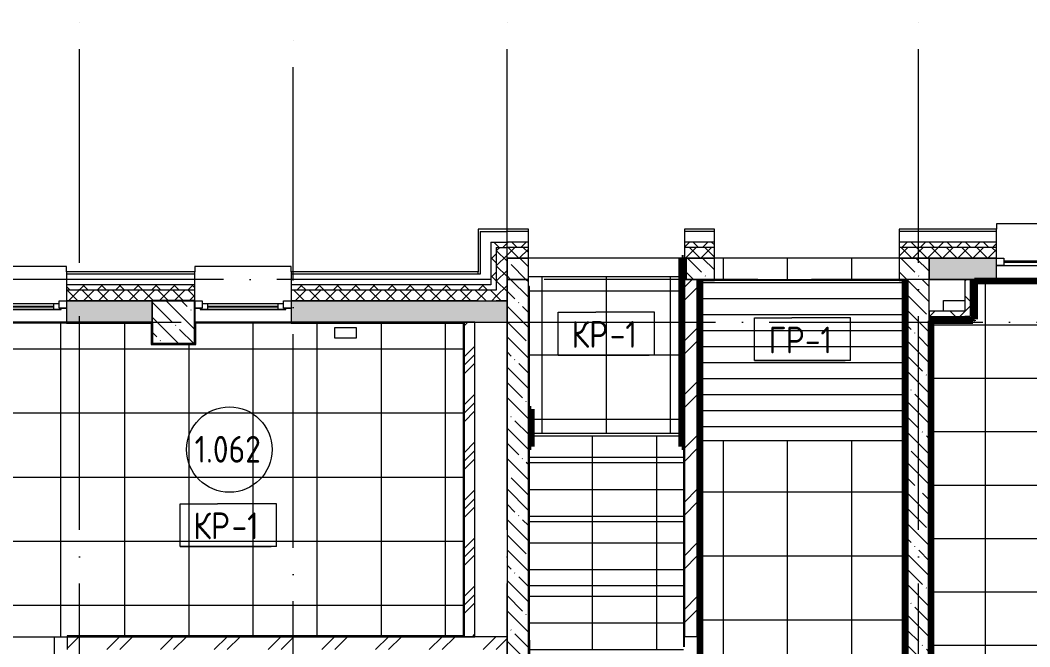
# Model space of a CAD drawing. Header units: millimetres. Extents: x -4370 to 196781, y -4577 to 61202.
# Drawn here: x 131946 to 141390, y 55336 to 61202 of the extents above; entities that cross this region are included whole.
import ezdxf

# ---------------------------------------------------------------- set-up
doc = ezdxf.new("R2010")
doc.units = ezdxf.units.MM
doc.linetypes.add('ADSK_Линия сетки', pattern=[2500, 2000, -250, 0, -250])
for name, color, linetype, lineweight in [('A-AREA-____-IDEN', 2, 'Continuous', 20), ('A-FLOR-____-IDEN', 11, 'Continuous', 20), ('A-FLOR-____-OTLN', 192, 'Continuous', 9), ('A-FLOR-____-PATT', 8, 'Continuous', 9), ('A-GLAZ-____-MCUT', 151, 'Continuous', 9), ('A-GLAZ-____-OTLN', 151, 'Continuous', 9), ('A-WALL-____-MCUT', 113, 'Continuous', 9), ('A-WALL-____-PATT', 111, 'Continuous', 9), ('A-WALL-FNSH-MCUT', 113, 'Continuous', 9), ('I-WALL-____-OTLN', 2, 'Continuous', 9), ('S-COLS-____-MCUT', 52, 'Continuous', 9), ('S-COLS-____-OTLN', 52, 'Continuous', 9), ('S-GRID-____-OTLN', 1, 'Continuous', 9), ('S-STRS-____-OTLN', 31, 'Continuous', 9)]:
    doc.layers.add(name, color=color, linetype=linetype, lineweight=lineweight)
doc.styles.add('GOST Common_1', font='GOST_Common.ttf', dxfattribs={"width": 0.9, "height": 250})
pattern_1 = [(45, (0, 0), (-251.4472, 251.4472), []), (45, (0, 381), (-251.4472, 251.4472), [])]
pattern_2 = [(45, (0, 0), (-70.71068, 70.71068), []), (135, (0, 0), (-70.71068, -70.71068), [])]
pattern_3 = [(135, (0, 0), (-84.85281, -84.85281), []), (225, (0, 0), (84.85281, -84.85281), [])]
pattern_4 = [(135, (0, 0), (-142.5612, -142.5612), []), (135, (142.56, 0), (-142.5612, -142.5612), [252.016, -50.403, 3.353, -47.05])]
pattern_5 = [(50, (0, 0), (364.36793, -31.8783), [38.1, -419.1]), (355, (0, 0), (-70.48585, 382.1133), [30.48, -335.28]), (100.451, (30.36, -2.66), (293.885, 350.2334), [32.38, -356.18]), (46.184, (0, 101.6), (542.1585, -84.0858), [57.15, -628.65]), (96.636, (45.2, 94.6), (474.8049, 494.8554), [48.57, -534.27]), (351.184, (0, 101.6), (474.8102, 494.85), [45.72, -502.92]), (21, (50.8, 76.2), (303.22847, -204.53046), [38.1, -419.1]), (326, (50.8, 76.2), (123.6039, 368.37604), [30.48, -335.28]), (71.451, (76.07, 59.16), (426.8341, 163.8427), [32.38, -356.18]), (37.5, (0, 0), (6.17665, 169.11015), [16.764, -314.452, 16.764, -323.596, -336.55]), (37.5, (0, 0), (6.17665, 169.11015), [-671.576, 16.764, -319.786]), (7.5, (0, 0), (133.63888, 200.3615), [16.764, -177.292, 16.764, -306.832, -128.27]), (7.5, (0, 0), (133.63888, 200.3615), [-517.652, 16.764, -111.506]), (327.5, (-113.28, 0), (271.18182, -11.45836), [16.764, -110.236, 16.764, -379.476, -525.78]), (327.5, (-113.28, 0), (271.18182, -11.45836), [-523.24, 16.764, -509.016]), (317.5, (-164.08, 0), (296.2585, 50.85285), [16.764, -148.336, 16.764, -246.38, -373.38]), (317.5, (-164.08, 0), (296.2585, 50.85285), [-428.244, 16.764, -356.616])]
pattern_6 = [(270, (136700, 55310), (600, 4e-14), []), (0, (136700, 55310), (0, 600), [])]
pattern_7 = [(45, (0, 0), (-141.42136, 141.42136), []), (135, (0, 0), (-141.42136, -141.42136), [])]

# ---------------------------------------------------------------- blocks, each defined once
blk = doc.blocks.new('Окно_СКБ_1Ст1 - 120_Окно_СКБ_1Ст_900_ОК6Л-29019250-О_АИ_ПП_0_000_Целиком')
at = {"layer": 'A-GLAZ-____-MCUT', "color": 90}
for p, q in [((-450, -195), (-450, -125)), ((-450, -125), (-380, -125)), ((-380, -125), (-380, -195)), ((380, -155), (-380, -155)), ((-380, -155), (-380, -195)), ((-330, -205), (-330, -155)), ((330, -205), (330, -155)), ((380, -195), (380, -125)), ((380, -125), (450, -125)), ((380, -195), (380, -155)), ((450, -125), (450, -195)), ((-380, -195), (-450, -195)), ((-380, -195), (-400, -195)), ((-400, -195), (-400, -205)), ((-400, -205), (400, -205)), ((400, -205), (-400, -205)), ((450, -195), (380, -195)), ((400, -195), (380, -195)), ((400, -205), (400, -195))]:
    blk.add_line(p, q, dxfattribs=at)
at = {"layer": 'A-GLAZ-____-MCUT', "color": 10, "lineweight": 5}
for p, q in [((-330, -175), (330, -175)), ((330, -185), (-330, -185))]:
    blk.add_line(p, q, dxfattribs=at)
at = {"layer": 'A-GLAZ-____-OTLN', "color": 10, "lineweight": 5}
for p, q in [((-450, -195), (-400, -195)), ((400, -195), (450, -195))]:
    blk.add_line(p, q, dxfattribs=at)
blk = doc.blocks.new('WNW_Отлив1 - Отлив_металлический 2-28596055-О_АИ_ПП_0_000_Целиком')
at = {"layer": 'A-GLAZ-____-OTLN', "color": 10, "lineweight": 5}
for p, q in [((450, 320), (-450, 320)), ((-450, 320), (-450, 270)), ((450, 270), (450, 320))]:
    blk.add_line(p, q, dxfattribs=at)
blk = doc.blocks.new('Окно_СКБ_2Ст1 - Окно_СКБ_2Ст 3300_ОКп2-36117880-О_АИ_ПП_0_000_Целиком')
at = {"layer": 'A-GLAZ-____-MCUT', "color": 90}
for p, q in [((-1650, -195), (-1650, -125)), ((-1650, -125), (-1580, -125)), ((-1580, -125), (-1580, -195)), ((750, -195), (750, -125)), ((750, -125), (820, -125)), ((820, -125), (820, -195)), ((1580, -195), (1580, -125)), ((1580, -125), (1650, -125)), ((1650, -125), (1650, -195)), ((-1580, -195), (-1650, -195)), ((820, -195), (750, -195)), ((1650, -195), (1580, -195))]:
    blk.add_line(p, q, dxfattribs=at)
at = {"layer": 'A-GLAZ-____-MCUT', "color": 10, "lineweight": 5}
for p, q in [((750, -155), (-1580, -155)), ((750, -165), (-1580, -165)), ((1580, -155), (820, -155)), ((1580, -165), (820, -165))]:
    blk.add_line(p, q, dxfattribs=at)
at = {"layer": 'A-GLAZ-____-OTLN', "color": 10, "lineweight": 5}
blk.add_line((-1650, -195), (1650, -195), dxfattribs=at)
blk = doc.blocks.new('WNW_Отлив1 - Отлив_металлический 2-28598290-О_АИ_ПП_0_000_Целиком')
at = {"layer": 'A-GLAZ-____-OTLN', "color": 10, "lineweight": 5}
for p, q in [((1650, 320), (-1650, 320)), ((-1650, 320), (-1650, 270)), ((1650, 270), (1650, 320))]:
    blk.add_line(p, q, dxfattribs=at)
blk = doc.blocks.new('0083_СОШ675_АР_R22_rvt-1-О_АИ_ПП_0_000_Целиком')
at = {"layer": 'A-WALL-____-PATT', "lineweight": 5}
h = blk.add_hatch(dxfattribs=at)
h.set_pattern_fill('FP_1', color=10, style=0, pattern_type=2)
h.set_pattern_definition(pattern_3)
h.paths.add_polyline_path([(136400, 58675), (136400, 59125), (136350, 59125), (136350, 58675)])
h = blk.add_hatch(dxfattribs=at)
h.set_pattern_fill('FP_1', color=10, style=0, pattern_type=2)
h.set_pattern_definition(pattern_3)
h.paths.add_polyline_path([(153050, 59075), (153100, 59075), (153100, 59125), (144379, 59125), (144379, 59075), (152886.1, 59075)])
h.paths.add_polyline_path([(138440, 59075), (138440, 59125), (138160, 59125), (138160, 59075)])
h.paths.add_polyline_path([(141079, 59075), (141079, 59125), (140170, 59125), (140170, 59075), (140774.2, 59075)])
h.paths.add_polyline_path([(136400, 59075), (136700, 59075), (136700, 59125), (136400, 59125)])
h = blk.add_hatch(dxfattribs=at)
h.set_pattern_fill('FP_6', color=10, style=0, pattern_type=2)
h.set_pattern_definition(pattern_2)
h.paths.add_polyline_path([(136400, 58575), (136500, 58575), (136500, 59075), (136400, 59075), (136400, 58675)])
h = blk.add_hatch(dxfattribs=at)
h.set_pattern_fill('FP_6', color=10, style=0, pattern_type=2)
h.set_pattern_definition(pattern_2)
h.paths.add_polyline_path([(153050, 58975), (153050, 59075), (144379, 59075), (144379, 58975), (152950, 58975)])
h.paths.add_polyline_path([(140449, 58975), (141079, 58975), (141079, 59075), (140170, 59075), (140170, 58975)])
h.paths.add_polyline_path([(138160, 58975), (138440, 58975), (138440, 59075), (138160, 59075)])
h.paths.add_polyline_path([(136700, 58975), (136700, 59075), (136500, 59075), (136500, 58975)])
h = blk.add_hatch(dxfattribs=at)
h.set_pattern_fill('FP_3', color=10, style=0, pattern_type=2)
h.set_pattern_definition(pattern_4)
h.paths.add_polyline_path([(140250, 58775), (140250, 58975), (140170, 58975), (140170, 58775)])
h.paths.add_polyline_path([(138160, 58775), (138440, 58775), (138440, 58975), (138160, 58975)])
h.paths.add_polyline_path([(136500, 58775), (136700, 58775), (136700, 58975), (136500, 58975), (136500, 58842.5)])
h = blk.add_hatch(dxfattribs=at)
h.set_pattern_fill('FP_3', color=10, style=0, pattern_type=2)
h.set_pattern_definition(pattern_4)
h.paths.add_polyline_path([(140450, 50095), (140450, 50245), (140250, 50245), (140250, 50095)])
h.paths.add_polyline_path([(140250, 51885), (140450, 51885), (140450, 58975), (140250, 58975), (140250, 54799.8)])
h = blk.add_hatch(dxfattribs=at)
h.set_pattern_fill('FP_5', color=10, style=0, pattern_type=2)
h.set_pattern_definition(pattern_5)
h.paths.add_polyline_path([(152550, 58775), (152550, 58975), (145450, 58975), (145450, 58775), (152265.2, 58775)])
h.paths.add_polyline_path([(144379, 58775), (145050, 58775), (145050, 58975), (144379, 58975), (144379, 58842.5)])
h.paths.add_polyline_path([(141079, 58775), (141079, 58975), (140449, 58975), (140449, 58775), (140777.6, 58775)])
h = blk.add_hatch(dxfattribs=at)
h.set_pattern_fill('FP_3', color=10, style=0, pattern_type=2)
h.set_pattern_definition(pattern_4)
h.paths.add_polyline_path([(136700, 50095), (136700, 58775), (136500, 58775), (136500, 50095)])
h = blk.add_hatch(dxfattribs=at)
h.set_pattern_fill('FP_7', color=10, style=0, pattern_type=2)
h.set_pattern_definition(pattern_1)
h.paths.add_polyline_path([(138280, 55432.2), (138280, 58775), (138160, 58775), (138160, 55432.2)])
h = blk.add_hatch(dxfattribs=at)
h.set_pattern_fill('FP_56', color=252, style=0, pattern_type=2)
h.set_pattern_definition(pattern_7)
h.paths.add_polyline_path([(140832.3, 58427.5), (140832.3, 58775), (140782.3, 58775), (140782.3, 58427.5)])
h = blk.add_hatch(dxfattribs=at)
h.set_pattern_fill('FP_1', color=10, style=0, pattern_type=2)
h.set_pattern_definition(pattern_3)
h.paths.add_polyline_path([(136350, 58675), (136350, 58725), (134480, 58725), (134480, 58675), (136230, 58675)])
h.paths.add_polyline_path([(133580, 58675), (133580, 58725), (132380, 58725), (132380, 58675), (132394.8, 58675)])
h.paths.add_polyline_path([(131480, 58675), (131480, 58725), (130270, 58725), (130270, 58675), (131152.9, 58675)])
h.paths.add_polyline_path([(129290.1, 58675), (129370, 58675), (129370, 58725), (128150, 58725), (128150, 58675), (128669.1, 58675)])
h.paths.add_polyline_path([(125150, 58675), (125150, 58725), (123950, 58725), (123950, 58675), (124943.4, 58675)])
h.paths.add_polyline_path([(127250, 58675), (127250, 58725), (126350, 58725), (126350, 58675), (127116.8, 58675)])
h.paths.add_polyline_path([(122750, 58675), (122750, 58725), (121740.1, 58725), (121740.1, 58675), (122459.6, 58675)])
h = blk.add_hatch(dxfattribs=at)
h.set_pattern_fill('FP_6', color=10, style=0, pattern_type=2)
h.set_pattern_definition(pattern_2)
h.paths.add_polyline_path([(133580, 58575), (133580, 58675), (132380, 58675), (132380, 58575), (133180, 58575)])
h.paths.add_polyline_path([(134480, 58575), (136400, 58575), (136400, 58675), (134480, 58675)])
h.paths.add_polyline_path([(131480, 58575), (131480, 58675), (130270, 58675), (130270, 58575), (131152.9, 58575)])
h.paths.add_polyline_path([(128970, 58575), (129370, 58575), (129370, 58675), (128150, 58675), (128150, 58575), (128669.1, 58575)])
h.paths.add_polyline_path([(126945.2, 58575), (127250, 58575), (127250, 58675), (126350, 58675), (126350, 58575), (126806.3, 58575)])
h.paths.add_polyline_path([(125150, 58575), (125150, 58675), (123950, 58675), (123950, 58575), (124943.4, 58575)])
h.paths.add_polyline_path([(122750, 58575), (122750, 58675), (122000.1, 58675), (122000.1, 58575), (122459.6, 58575)])
h = blk.add_hatch(dxfattribs=at)
h.set_pattern_fill('FP_5', color=10, style=0, pattern_type=2)
h.set_pattern_definition(pattern_5)
h.paths.add_polyline_path([(136500, 58375), (136500, 58575), (134480, 58575), (134480, 58375), (136431, 58375)])
h.paths.add_polyline_path([(133180, 58375), (133180, 58575), (132380, 58575), (132380, 58375), (132394.8, 58375)])
h.paths.add_polyline_path([(131480, 58375), (131480, 58575), (130270, 58575), (130270, 58375), (131152.9, 58375)])
h.paths.add_polyline_path([(128970, 58375), (128970, 58575), (128150, 58575), (128150, 58375), (128669.1, 58375)])
h.paths.add_polyline_path([(126350, 58375), (127250, 58375), (127250, 58575), (126350, 58575)])
h.paths.add_polyline_path([(124943.4, 58375), (125150, 58375), (125150, 58575), (124350, 58575), (124350, 58375)])
h.paths.add_polyline_path([(122200, 58375), (122750, 58375), (122750, 58575), (122200, 58575)])
h = blk.add_hatch(dxfattribs=at)
h.set_pattern_fill('FP_56', color=252, style=0, pattern_type=2)
h.set_pattern_definition(pattern_7)
h.paths.add_polyline_path([(140782.3, 58427.5), (140782.3, 58477.5), (140449, 58477.5), (140449, 58427.5), (140777.6, 58427.5)])
h = blk.add_hatch(dxfattribs=at)
h.set_pattern_fill('FP_8', color=10, style=0, pattern_type=2)
h.set_pattern_definition([(45, (0, 0), (-224.5064, 224.5064), []), (45, (79.38, 0), (0, 449.0128), []), (45, (-79.38, 0), (0, 449.0128), [])])
h.paths.add_polyline_path([(136120.5, 55430), (136200, 55430), (136200, 58375), (136100, 58375), (136100, 55430)])
h = blk.add_hatch(dxfattribs=at)
h.set_pattern_fill('FP_7', color=10, style=0, pattern_type=2)
h.set_pattern_definition(pattern_1)
h.paths.add_polyline_path([(136110, 55310), (136500, 55310), (136500, 55430), (132385, 55430), (132385, 55310), (136107, 55310)])
h.paths.add_polyline_path([(131152.9, 55310), (131285, 55310), (131285, 55430), (130405, 55430), (130405, 55310)])
at = {"layer": 'S-COLS-____-OTLN', "lineweight": 5}
h = blk.add_hatch(dxfattribs=at)
h.set_pattern_fill('FP_3', color=256, style=0, pattern_type=2)
h.set_pattern_definition(pattern_4)
h.paths.add_polyline_path([(133185, 58175), (133575, 58175), (133575, 58180), (133580, 58180), (133580, 58575), (133180, 58575), (133180, 58180), (133185, 58180)])
at = {"layer": 'S-STRS-____-OTLN', "lineweight": 5}
h = blk.add_hatch(dxfattribs=at)
h.set_pattern_fill('FP_31', color=256, style=0, pattern_type=2)
h.set_pattern_definition(pattern_6)
h.paths.add_polyline_path([(137528.8, 57060), (138150, 57060), (138150, 57210), (138135, 57210), (138135, 57310), (136725, 57310), (136725, 57210), (136710, 57210), (136710, 57060)])
h = blk.add_hatch(dxfattribs=at)
h.set_pattern_fill('FP_31', color=256, style=0, pattern_type=2)
h.set_pattern_definition(pattern_6)
h.paths.add_polyline_path([(138150, 56810), (138150, 57060), (136710, 57060), (136710, 56810), (136954.9, 56810)])
h = blk.add_hatch(dxfattribs=at)
h.set_pattern_fill('FP_31', color=256, style=0, pattern_type=2)
h.set_pattern_definition(pattern_6)
h.paths.add_polyline_path([(136710, 56560), (138150, 56560), (138150, 56810), (136710, 56810), (136710, 56703.3)])
h = blk.add_hatch(dxfattribs=at)
h.set_pattern_fill('FP_31', color=256, style=0, pattern_type=2)
h.set_pattern_definition(pattern_6)
h.paths.add_polyline_path([(138150, 56310), (138150, 56560), (136710, 56560), (136710, 56310)])
h = blk.add_hatch(dxfattribs=at)
h.set_pattern_fill('FP_31', color=256, style=0, pattern_type=2)
h.set_pattern_definition(pattern_6)
h.paths.add_polyline_path([(138150, 56060), (138150, 56310), (136710, 56310), (136710, 56060)])
h = blk.add_hatch(dxfattribs=at)
h.set_pattern_fill('FP_31', color=256, style=0, pattern_type=2)
h.set_pattern_definition(pattern_6)
h.paths.add_polyline_path([(138150, 55810), (138150, 56060), (136710, 56060), (136710, 55810)])
h = blk.add_hatch(dxfattribs=at)
h.set_pattern_fill('FP_31', color=256, style=0, pattern_type=2)
h.set_pattern_definition(pattern_6)
h.paths.add_polyline_path([(138150, 55560), (138150, 55810), (136710, 55810), (136710, 55560)])
h = blk.add_hatch(dxfattribs=at)
h.set_pattern_fill('FP_31', color=256, style=0, pattern_type=2)
h.set_pattern_definition(pattern_6)
h.paths.add_polyline_path([(138150, 55310), (138150, 55560), (136710, 55560), (136710, 55310)])
at = {"layer": 'A-FLOR-____-OTLN', "color": 90}
for p, q in [((138135, 58975), (136700, 58975)), ((138160, 58975), (138150, 58975)), ((140582.5, 58477.5), (140582.5, 58577.5)), ((140582.5, 58577.5), (140782.3, 58577.5))]:
    blk.add_line(p, q, dxfattribs=at)
at = {"layer": 'A-WALL-____-MCUT', "color": 10, "lineweight": 5}
for p, q in [((136250, 59225), (136250, 58825)), ((136250, 59225), (136350, 59225)), ((136350, 59225), (136500, 59225)), ((136700, 59225), (136500, 59225)), ((138440, 59225), (138160, 59225)), ((140774.2, 59225), (140170, 59225)), ((141079, 59225), (140774.2, 59225)), ((136230, 58825), (136230, 58845)), ((133580, 58825), (132380, 58825)), ((136230, 58825), (134480, 58825)), ((136250, 58825), (136230, 58825)), ((140844.8, 58775), (140844.8, 58415)), ((133180, 58375), (133180, 58575)), ((140449, 58415), (140782.3, 58415)), ((140832.3, 58415), (140782.3, 58415)), ((140844.8, 58415), (140832.3, 58415))]:
    blk.add_line(p, q, dxfattribs=at)
at = {"layer": 'A-WALL-____-MCUT', "color": 90}
for p, q in [((136700, 59210), (136700, 59225)), ((138160, 59225), (138160, 59210)), ((138440, 59210), (138440, 59225)), ((140170, 59225), (140170, 59210)), ((141079, 59125), (141079, 59225)), ((136700, 59125), (136700, 59210)), ((138160, 59210), (138160, 59125)), ((138440, 59125), (138440, 59210)), ((140170, 59210), (140170, 59125)), ((136700, 58975), (136700, 59075)), ((138160, 59075), (138160, 58975)), ((138440, 58975), (138440, 59075)), ((140170, 59075), (140170, 58975)), ((141079, 58975), (141079, 59075)), ((136500, 58575), (136500, 58975)), ((136500, 58975), (136700, 58975)), ((138160, 58975), (138440, 58975)), ((140170, 58975), (140449, 58975)), ((132380, 58825), (132380, 58725)), ((133580, 58725), (133580, 58825)), ((134480, 58825), (134480, 58725)), ((132380, 58675), (132380, 58575)), ((133580, 58575), (133580, 58675)), ((134480, 58675), (134480, 58575)), ((133180, 58575), (133580, 58575)), ((136400, 58575), (136500, 58575))]:
    blk.add_line(p, q, dxfattribs=at)
at = {"layer": 'A-WALL-____-MCUT', "color": 50, "lineweight": 13}
for p, q in [((136350, 59125), (136350, 58725)), ((136350, 59125), (136400, 59125)), ((136400, 59125), (136500, 59125)), ((136700, 59125), (136500, 59125)), ((136700, 59075), (136700, 59125)), ((138160, 59125), (138160, 59075)), ((138440, 59125), (138160, 59125)), ((138440, 59075), (138440, 59125)), ((140170, 59125), (140170, 59075)), ((140774.2, 59125), (140170, 59125)), ((141079, 59125), (140774.2, 59125)), ((141079, 59075), (141079, 59125)), ((136400, 59075), (136400, 58675)), ((136400, 59075), (136500, 59075)), ((136700, 59075), (136500, 59075)), ((138440, 59075), (138160, 59075)), ((140774.2, 59075), (140170, 59075)), ((141079, 59075), (140774.2, 59075)), ((136700, 58975), (136500, 58975)), ((136500, 58975), (136500, 58775)), ((136700, 58775), (136700, 58975)), ((138440, 58975), (138160, 58975)), ((138160, 58975), (138160, 58775)), ((138440, 58775), (138440, 58975)), ((140250, 58975), (140170, 58975)), ((140170, 58975), (140170, 58775)), ((140450, 58975), (140250, 58975)), ((140449, 58975), (140449, 58775)), ((141079, 58975), (140449, 58975)), ((140449, 58975), (140774.2, 58975)), ((140450, 51885), (140450, 58975)), ((140774.2, 58975), (141079, 58975)), ((141079, 58775), (141079, 58975)), ((136500, 58775), (136700, 58775)), ((136700, 58775), (136500, 58775)), ((136500, 58775), (136500, 53720)), ((136700, 50280), (136700, 58775)), ((138160, 58775), (138160, 55432.2)), ((138280, 58775), (138160, 58775)), ((138160, 58775), (138440, 58775)), ((138280, 55432.2), (138280, 58775)), ((140170, 58775), (140250, 58775)), ((140250, 58775), (140250, 51885)), ((140449, 58775), (141079, 58775)), ((140832.3, 58775), (140782.3, 58775)), ((140782.3, 58775), (140782.3, 58477.5)), ((140832.3, 58775), (140832.3, 58427.5)), ((132380, 58725), (132380, 58675)), ((133580, 58725), (132380, 58725)), ((133580, 58675), (132380, 58675)), ((133580, 58675), (133580, 58725)), ((134480, 58725), (134480, 58675)), ((136230, 58725), (134480, 58725)), ((136230, 58675), (134480, 58675)), ((136250, 58725), (136230, 58725)), ((136350, 58675), (136230, 58675)), ((136350, 58725), (136250, 58725)), ((136400, 58675), (136350, 58675)), ((132380, 58575), (133180, 58575)), ((132380, 58575), (132380, 58375)), ((133180, 58575), (132380, 58575)), ((134480, 58575), (136230, 58575)), ((134480, 58575), (134480, 58375)), ((136230, 58575), (134480, 58575)), ((136230, 58575), (136250, 58575)), ((136250, 58575), (136350, 58575)), ((136350, 58575), (136400, 58575)), ((136500, 58575), (136400, 58575)), ((136500, 58375), (136500, 58575)), ((140782.3, 58477.5), (140449, 58477.5)), ((140449, 58477.5), (140449, 58427.5)), ((132380, 58375), (133180, 58375)), ((134480, 58375), (136500, 58375)), ((136200, 58375), (136100, 58375)), ((136100, 58375), (136100, 55430)), ((136200, 55430), (136200, 58375)), ((140449, 58427.5), (140782.3, 58427.5)), ((140832.3, 58427.5), (140782.3, 58427.5)), ((136500, 55430), (132385, 55430)), ((132385, 55430), (132385, 55310)), ((136100, 55430), (136200, 55430)), ((136500, 55310), (136500, 55430)), ((138160, 55432.2), (138280, 55432.2))]:
    blk.add_line(p, q, dxfattribs=at)
at = {"layer": 'A-WALL-FNSH-MCUT', "color": 90}
for p, q in [((136250, 59245), (136230, 59245)), ((136230, 59245), (136230, 58845)), ((136350, 59245), (136250, 59245)), ((136400, 59245), (136350, 59245)), ((136500, 59245), (136400, 59245)), ((136700, 59245), (136500, 59245)), ((136700, 59225), (136700, 59245)), ((138440, 59245), (138160, 59245)), ((138160, 59245), (138160, 59225)), ((138440, 59225), (138440, 59245)), ((140774.2, 59245), (140170, 59245)), ((140170, 59245), (140170, 59225)), ((141079, 59245), (140774.2, 59245)), ((141079, 59225), (141079, 59245)), ((133580, 58845), (132380, 58845)), ((132380, 58845), (132380, 58825)), ((133580, 58825), (133580, 58845)), ((136230, 58845), (134480, 58845)), ((134480, 58845), (134480, 58825)), ((140844.8, 58775), (140832.3, 58775)), ((140857.3, 58775), (140844.8, 58775)), ((140857.3, 58402.5), (140857.3, 58775)), ((140449, 58427.5), (140449, 58415)), ((140449, 58415), (140449, 58402.5)), ((140449, 58402.5), (140782.3, 58402.5)), ((140782.3, 58402.5), (140832.3, 58402.5)), ((140832.3, 58402.5), (140844.8, 58402.5)), ((140844.8, 58402.5), (140857.3, 58402.5))]:
    blk.add_line(p, q, dxfattribs=at)
at = {"layer": 'I-WALL-____-OTLN', "color": 90}
for p, q in [((144379, 58775), (141079, 58775)), ((132380, 58375), (131480, 58375)), ((133606, 58375), (133580, 58375)), ((134480, 58375), (133606, 58375))]:
    blk.add_line(p, q, dxfattribs=at)
at = {"layer": 'S-COLS-____-MCUT', "color": 130, "lineweight": 25}
for p, q in [((133580, 58575), (133180, 58575)), ((133580, 58180), (133580, 58575)), ((133180, 58375), (133180, 58180)), ((133185, 58175), (133575, 58175))]:
    blk.add_line(p, q, dxfattribs=at)
at = {"layer": 'S-COLS-____-OTLN', "color": 90}
blk.add_line((133180, 58575), (133180, 58375), dxfattribs=at)
at = {"layer": 'S-STRS-____-OTLN', "color": 10, "lineweight": 5}
for p, q in [((136725, 57310), (138135, 57310)), ((136710, 57060), (138150, 57060)), ((136710, 57060), (138150, 57060)), ((136710, 56810), (138150, 56810)), ((136710, 56810), (138150, 56810)), ((136710, 56560), (138150, 56560)), ((136710, 56560), (138150, 56560)), ((136710, 56310), (138150, 56310)), ((136710, 56310), (138150, 56310)), ((136710, 56060), (138150, 56060)), ((136710, 56060), (138150, 56060)), ((136710, 55810), (138150, 55810)), ((136710, 55810), (138150, 55810)), ((136710, 55560), (138150, 55560)), ((136710, 55560), (138150, 55560))]:
    blk.add_line(p, q, dxfattribs=at)
at = {"layer": 'A-GLAZ-____-OTLN', "color": 90, "lineweight": 9}
for name, p in [('WNW_Отлив1 - Отлив_металлический 2-28598290-О_АИ_ПП_0_000_Целиком', (142729, 58975)), ('Окно_СКБ_2Ст1 - Окно_СКБ_2Ст 3300_ОКп2-36117880-О_АИ_ПП_0_000_Целиком', (142729, 59100)), ('WNW_Отлив1 - Отлив_металлический 2-28596055-О_АИ_ПП_0_000_Целиком', (131930, 58575)), ('WNW_Отлив1 - Отлив_металлический 2-28596055-О_АИ_ПП_0_000_Целиком', (134030, 58575)), ('Окно_СКБ_1Ст1 - 120_Окно_СКБ_1Ст_900_ОК6Л-29019250-О_АИ_ПП_0_000_Целиком', (131930, 58700)), ('Окно_СКБ_1Ст1 - 120_Окно_СКБ_1Ст_900_ОК6Л-29019250-О_АИ_ПП_0_000_Целиком', (134030, 58700))]:
    blk.add_blockref(name, p, dxfattribs=at)
blk = doc.blocks.new('BSC_Колонна _Прямоугольная - ПР-1_Профиль торцевой для плитки-3454341-О_АИ_ПП_0_000_Целиком')
at = {"layer": 'S-COLS-____-MCUT'}
for p, q in [((5, 5), (-5, 5)), ((-5, 5), (-5, -5)), ((5, -5), (5, 5)), ((-5, -5), (5, -5))]:
    blk.add_line(p, q, dxfattribs=at)
blk = doc.blocks.new('ADSK_Марка_Перекрытие - Типоразмер_ADSK_Марка-158127-О_АИ_ПП_0_000_Целиком')
at = {"layer": 'A-FLOR-____-IDEN'}
for p, q in [((-4.5, 4), (-1, 4)), ((-4.5, 0), (-4.5, 4)), ((4.5, 4), (-1, 4)), ((4.5, 0), (4.5, 4)), ((4.5, 0), (-4.5, 0)), ((-4.5, 0), (4, 0))]:
    blk.add_line(p, q, dxfattribs=at)
blk = doc.blocks.new('ADSK_Марка_Помещение_ОдноЗначение - Номер-159740-О_АИ_ПП_0_000_Целиком')
at = {"layer": 'A-AREA-____-IDEN'}
blk.add_circle((0, 0), 4, dxfattribs=at)

msp = doc.modelspace()

# ---------------------------------------------------------------- hatches: boundary and pattern name
at = {"layer": 'A-FLOR-____-PATT'}
h = msp.add_hatch(dxfattribs=at)
h.set_pattern_fill('FP_194', color=256, style=0, pattern_type=2)
h.set_pattern_definition([(0, (138525, 54387.5), (0, 600), []), (90, (138525, 54387.5), (-600, 4e-14), [])])
h.paths.add_polyline_path([(137362.411157, 50120.000586), (140233.978078, 50120.865298), (140233.978078, 50235.000586), (140248.978078, 50235.000586), (140248.978078, 51875.000586), (140223.978078, 51875.000586), (140223.978078, 57265), (138303.5, 57265), (138303.5, 52074.999414), (136725, 52074.999414), (136725, 51974.999414), (136715, 51974.999414), (136715, 50305.000586), (137035.022508, 50305.000586), (137035.022508, 50290.001173), (137045, 50290.001173), (137045, 50120.000586)])
h.paths.add_polyline_path([(138604.309188, 58775.000586), (140169.978078, 58775.003188), (140169.978078, 58975.000586), (138440.000586, 58975), (138440.000586, 58775.000586)])
h = msp.add_hatch(dxfattribs=at)
h.set_pattern_fill('FP_151', color=256, style=0, pattern_type=2)
h.set_pattern_definition([(270, (133975, 56850), (500, 3e-14), []), (0, (133975, 56850), (0, 500), [])])
h.paths.add_polyline_path([(144813.799338, 41125), (145034.978078, 41125), (145034.978078, 45574.999414), (145049.978078, 45574.999414), (145049.978078, 46824.999414), (145034.978078, 46824.999414), (145034.978078, 49924.999414), (145049.978078, 49924.999414), (145049.978078, 52424.999414), (145034.978078, 52424.999414), (145034.978078, 58387.499731), (144664.964403, 58387.499731), (144664.964403, 58392.499731), (144654.964403, 58392.499731), (144654.964403, 58399.499145), (144649.964403, 58399.499145), (144649.964403, 58760.000586), (140872.293949, 58760.000586), (140872.293949, 58402.499731), (140867.293949, 58402.499145), (140867.270008, 58392.499731), (140857.293949, 58392.499731), (140856.354501, 58387.499731), (140463.978078, 58387.499731), (140463.978078, 51875.000586), (140448.978078, 51875.000586), (140448.978078, 51883.246546), (140248.978078, 51883.246546), (140250, 50245.000586), (140450, 50244.535268), (140450, 50235.000586), (140463.978078, 50235.000586), (140463.978078, 48485.5), (140458.978078, 48484.770809), (140458.978078, 48475.5), (140448.978078, 48475.5), (140447.907499, 48470.5), (138980, 48470.5), (138980, 48485.5), (138310, 48485.5), (138310, 48470.5), (137800, 48470.5), (137800, 48485.5), (137130, 48485.5), (137130, 48470.5), (136714.978078, 48470.5), (136714.978078, 48009.999414), (136700, 48009.999414), (136700, 45809.999414), (136714.978078, 45809.999414), (136714.978078, 45515.000586), (137184.877511, 45515.000586), (137184.877511, 45510.000586), (137194.877511, 45510.000586), (137194.877511, 45500.000586), (137199.877511, 45500.000586), (137199.877511, 45344.968424), (140450, 45344.968424), (140450, 45334.96901), (140460, 45334.96901), (140460, 45324.96901), (140465, 45324.876559), (140465, 41125), (143571.901308, 41125)])
h.paths.add_polyline_path([(144652.026724, 58760.000586), (144654.964403, 58760.000586), (144654.964403, 58765.000586), (144652.026724, 58765.000586)])
h = msp.add_hatch(dxfattribs=at)
h.set_pattern_fill('FP_197', color=256, style=0, pattern_type=2)
h.set_pattern_definition([(0, (137430, 58067.5), (0, 600), []), (90, (137430, 58067.5), (-600, 4e-14), [])])
h.paths.add_polyline_path([(137362.411157, 57335), (138134.999997, 57335), (138134.99979, 58800), (136700.022508, 58800), (136700.022508, 58710.000586), (136710, 58710.000586), (136710, 57559.999999), (136725, 57559.999999), (136725, 57335)])
h.paths.add_polyline_path([(138150.000013, 58775), (138159.978078, 58775.000586), (138159.978078, 58800), (138150, 58800)])
h = msp.add_hatch(dxfattribs=at)
h.set_pattern_fill('FP_314', color=256, style=0, pattern_type=2)
h.set_pattern_definition([(0, (138525.02, 55897.5), (0, 150), [])])
h.paths.add_polyline_path([(139846.207218, 57265), (140223.978078, 57265), (140223.978078, 58765), (138303.5, 58765), (138303.5, 57265), (138604.309188, 57265)])
h = msp.add_hatch(dxfattribs=at)
h.set_pattern_fill('FP_132', color=256, style=0, pattern_type=2)
h.set_pattern_definition([(90, (133525, 56925), (-600, 4e-14), []), (180, (133525, 56925), (7e-14, -600), [])])
h.paths.add_polyline_path([(132385, 55430), (132385, 55440.000586), (136090, 55440.89276), (136090, 58365.000586), (133590, 58365.000586), (133589.15795, 58165), (133169.978078, 58165), (133169.978078, 58365.000586), (131175, 58365.000586), (131175, 55440.000586), (131285, 55440.000586), (131285, 55430.000586)])
h.paths.add_polyline_path([(133579.978078, 58180), (133580, 58180), (133579.978078, 58264.940858)])
h.paths.add_polyline_path([(134890, 58225), (134890, 58325), (135090, 58325), (135090, 58225)])
h = msp.add_hatch(dxfattribs=at)
h.set_pattern_fill('FP_222', color=256, style=0, pattern_type=2)
h.set_pattern_definition([(0, (31466.86, 169765.64), (0, 600), []), (90, (31466.86, 169765.64), (-600, 4e-14), [])])
h.paths.add_polyline_path([(130850, 49050.000586), (131950, 49050.001172), (131950, 49275.001172), (132475, 49275.001172), (132475, 52450.002606), (132700, 52450.002606), (132700, 53550.002606), (132475, 53550.002606), (132475, 53923.926331), (132500, 53923.926331), (132500, 53948.926331), (132700, 53948.926331), (132700, 55023.926331), (132475, 55023.926331), (132475, 55285.000586), (132385, 55285.000586), (132384.782848, 55430), (131285, 55430), (131285, 55285.000586), (130430, 55285.000586), (130430, 53299.999414), (130285, 53299.999414), (130285, 52199.999414), (130430, 52199.999414), (130430, 49275.001172), (130850, 49275.001172), (130850, 49250.000586)])
at = {"layer": 'A-WALL-____-PATT'}
for points in [[(138150, 58765.000586), (138150, 58775.000586), (138140, 58775.000586), (138140, 58765.000586)], [(138150, 55335.661871), (138160, 55335.661871), (138160, 58775.000586), (138150, 58775.000586), (138150, 57109.900929)], [(138280, 55139.418849), (138290, 55144.081925), (138290, 58770.000586), (138280, 58770.000586), (138280, 55148.04554)], [(140867.293949, 58392.499731), (140867.293949, 58765.000586), (140857.293949, 58765.000586), (140857.293949, 58392.499731)], [(136710, 55397.213009), (136710, 58710.000586), (136700, 58710.000586), (136700, 55397.213009)], [(136090, 58365.000586), (136100, 58365.000586), (136100, 58375.000586), (134480, 58375.000586), (134480, 58365.000586)], [(140467.156233, 58392.499731), (140857.293949, 58392.499731), (140857.293949, 58402.499731), (140448.978078, 58402.499731), (140448.978078, 58392.499731), (140458.978078, 58392.499731)], [(140448.978078, 52085.000586), (140458.978078, 52085.000586), (140458.978078, 58392.499731), (140448.978078, 58392.499731), (140448.978078, 54799.821069)], [(133179.978078, 58165), (133179.978078, 58170), (133174.978078, 58170), (133174.978078, 58180), (133179.978078, 58180), (133179.978078, 58365.000586), (133169.978078, 58365.000586), (133169.978078, 58165), (133174.978078, 58165)], [(133585, 58175), (133590, 58175), (133590, 58365.000586), (133580, 58365.000586), (133580, 58180), (133585, 58180)], [(136100, 55440.000586), (136100, 58365.000586), (136090, 58365.000586), (136090, 55440.000586)], [(133585, 58165), (133590, 58165), (133590, 58175), (133585, 58175), (133585, 58170), (133575, 58170), (133575, 58175), (133184.978078, 58175), (133184.978078, 58170), (133179.978078, 58170), (133179.978078, 58165), (133575, 58165)]]:
    msp.add_hatch(color=7, dxfattribs=at).paths.add_polyline_path(points)
h = msp.add_hatch(color=7, dxfattribs=at)
h.paths.add_polyline_path([(140238.978078, 58765.000586), (140238.978078, 58775.000586), (140169.978078, 58775.000586), (140169.978078, 58765.000586)])
h.paths.add_polyline_path([(138280, 58765.000586), (138439.978078, 58765.000586), (138439.978078, 58775.000586), (138280, 58775.000586)])
h = msp.add_hatch(color=7, dxfattribs=at)
h.paths.add_polyline_path([(140238.978078, 50095.001172), (140248.978078, 50095.001172), (140248.978078, 50235.000586), (140238.978078, 50235.000586), (140238.978078, 50105.001172)])
h.paths.add_polyline_path([(140238.978078, 51875.000586), (140248.978078, 51875.000586), (140248.978078, 58775.000586), (140238.978078, 58775.000586), (140238.978078, 54799.821069)])
h = msp.add_hatch(color=7, dxfattribs=at)
h.paths.add_polyline_path([(144664.964403, 58765.000586), (144664.964403, 58775.000586), (144378.999414, 58775.000586), (144378.999414, 58765.000586), (144654.964403, 58765.000586)])
h.paths.add_polyline_path([(141078.999414, 58765.000586), (141078.999414, 58775.000586), (140857.293949, 58775.000586), (140857.293949, 58765.000586), (140867.293949, 58765.000586)])
h = msp.add_hatch(color=7, dxfattribs=at)
h.paths.add_polyline_path([(133179.978078, 58365.000586), (133179.978078, 58375.000586), (132380, 58375.000586), (132380, 58365.000586), (133169.978078, 58365.000586)])
h.paths.add_polyline_path([(131480, 58365.000586), (131480, 58375.000586), (131175, 58375.000586), (131175, 58365.000586)])
h = msp.add_hatch(color=7, dxfattribs=at)
h.paths.add_polyline_path([(136100, 55430.000586), (136100, 55440.000586), (132385, 55440.000586), (132385, 55430.000586), (133636.717067, 55430.000586)])
h.paths.add_polyline_path([(131175, 55430.000586), (131285, 55430.000586), (131285, 55440.000586), (131175, 55440.000586)])

# ---------------------------------------------------------------- linework, layer by layer
at = {"layer": 'A-FLOR-____-OTLN'}
for p, q in [((140169.978078, 58975.000586), (138440.000586, 58975.000586)), ((138134.999812, 58800), (136700.022508, 58800)), ((138159.978078, 58800), (138149.999812, 58800)), ((140169.978078, 58765), (138439.978078, 58765)), ((138440.000586, 58775.000586), (140169.978078, 58775.000586)), ((134890, 58225), (134890, 58325)), ((134890, 58325), (135090, 58325)), ((135090, 58325), (135090, 58225)), ((135090, 58225), (134890, 58225)), ((136725, 57335), (138134.999997, 57335)), ((140223.978078, 57265), (138303.5, 57265)), ((131285, 55430), (132385, 55430))]:
    msp.add_line(p, q, dxfattribs=at)
at = {"layer": 'A-WALL-____-MCUT', "color": 7}
for p, q in [((138160, 58775.000586), (138140, 58775.000586)), ((138140, 58775.000586), (138140, 58765.000586)), ((138140, 58765.000586), (138150, 58765.000586)), ((138150, 58765.000586), (138150, 55335.661871)), ((138160, 55335.661871), (138160, 58775.000586)), ((138439.978078, 58775.000586), (138280, 58775.000586)), ((138280, 58775.000586), (138280, 55139.418849)), ((138290, 58770.000586), (138280, 58770.000586)), ((138280, 58765.000586), (138439.978078, 58765.000586)), ((138290, 55144.081925), (138290, 58770.000586)), ((138439.978078, 58765.000586), (138439.978078, 58775.000586)), ((140248.978078, 58775.000586), (140169.978078, 58775.000586)), ((140169.978078, 58775.000586), (140169.978078, 58765.000586)), ((140169.978078, 58765.000586), (140238.978078, 58765.000586)), ((140238.978078, 58765.000586), (140238.978078, 51875.000586)), ((140248.978078, 51875.000586), (140248.978078, 58775.000586)), ((141078.999414, 58775.000586), (140857.293949, 58775.000586)), ((140857.293949, 58775.000586), (140857.293949, 58402.499731)), ((140867.293949, 58765.000586), (141078.999414, 58765.000586)), ((140867.293949, 58392.499731), (140867.293949, 58765.000586)), ((141078.999414, 58765.000586), (141078.999414, 58775.000586)), ((136700, 58710.000586), (136700, 55397.213009)), ((136710, 58710.000586), (136700, 58710.000586)), ((136710, 55397.213009), (136710, 58710.000586)), ((140857.293949, 58402.499731), (140448.978078, 58402.499731)), ((140448.978078, 58402.499731), (140448.978078, 51915.000586)), ((140458.978078, 58392.499731), (140867.293949, 58392.499731)), ((140458.978078, 51915.000586), (140458.978078, 58392.499731)), ((136700, 55397.213009), (136710, 55397.213009))]:
    msp.add_line(p, q, dxfattribs=at)
at = {"layer": 'A-WALL-FNSH-MCUT', "color": 7}
for p, q in [((133179.978078, 58375.000586), (132380, 58375.000586)), ((132380, 58375.000586), (132380, 58365.000586)), ((133179.978078, 58180), (133179.978078, 58375.000586)), ((136100, 58375.000586), (134480, 58375.000586)), ((134480, 58375.000586), (134480, 58365.000586)), ((136100, 55430.000586), (136100, 58375.000586)), ((132380, 58365.000586), (133169.978078, 58365.000586)), ((133169.978078, 58365.000586), (133169.978078, 58165)), ((133590, 58365.000586), (133580, 58365.000586)), ((133580, 58365.000586), (133580, 58180)), ((133590, 58165), (133590, 58365.000586)), ((134480, 58365.000586), (136090, 58365.000586)), ((136090, 58365.000586), (136090, 55440.000586)), ((133169.978078, 58165), (133590, 58165)), ((133575, 58175), (133184.978078, 58175)), ((136090, 55440.000586), (132385, 55440.000586)), ((132385, 55440.000586), (132385, 55430.000586)), ((132385, 55430.000586), (136100, 55430.000586))]:
    msp.add_line(p, q, dxfattribs=at)
at = {"layer": 'I-WALL-____-OTLN', "color": 20, "lineweight": 90}
for p, q in [((138134.99979, 58974.999998), (138149.99979, 58975)), ((138135.000013, 57209.999996), (138134.99979, 58974.999998)), ((138149.99979, 58975), (138149.999815, 58775.000586)), ((138303.5, 58765.000586), (138303.5, 52074.999414)), ((140223.978078, 51875.000586), (140223.978078, 58765.000586)), ((136710, 57559.999999), (136725, 57559.999999)), ((136725, 57559.999999), (136725, 57209.999907)), ((136710, 57209.999907), (136725, 57209.999907)), ((138135.000013, 57209.999996), (138150, 57209.999998))]:
    msp.add_line(p, q, dxfattribs=at)
at = {"layer": 'I-WALL-____-OTLN', "color": 5, "lineweight": 90}
for p, q in [((144649.964403, 58760.000586), (140872.293949, 58760.000586)), ((140872.293949, 58760.000586), (140872.293949, 58402.499731)), ((140857.293949, 58387.499731), (140463.978078, 58387.499731)), ((140463.978078, 58387.499731), (140463.978078, 51875.000586)), ((140857.293949, 58387.499731), (140857.293949, 58392.499731)), ((140867.293949, 58402.499731), (140872.293949, 58402.499731))]:
    msp.add_line(p, q, dxfattribs=at)
at = {"layer": 'I-WALL-____-OTLN'}
for p, q in [((141078.999414, 58775.000586), (144378.999414, 58775.000586)), ((144378.999414, 58765.000586), (141078.999414, 58765.000586)), ((131480, 58375.000586), (132380, 58375.000586)), ((133580, 58375.000586), (134480, 58375.000586)), ((132380, 58365.000586), (131480, 58365.000586)), ((134480, 58365.000586), (133590, 58365.000586)), ((136710, 55397.213009), (136710, 54785.999414))]:
    msp.add_line(p, q, dxfattribs=at)
at = {"layer": 'S-GRID-____-OTLN', "linetype": 'ADSK_Линия сетки'}
for p, q in [((132500.001, -3572.657751), (132500.001, 61202.00513)), ((134500.00113, -3738.839947), (134500.00113, 61202.00513)), ((136500.001, -3572.657751), (136500.001, 61202.00513)), ((140350.001, -3572.657751), (140350.001, 61202.00513)), ((156348.554077, 58775.000586), (76917.364355, 58775.000586)), ((-3553.763124, 58375.000586), (155078.554077, 58375.000586))]:
    msp.add_line(p, q, dxfattribs=at)

# ---------------------------------------------------------------- block references
at = {"lineweight": 5}
msp.add_blockref('0083_СОШ675_АР_R22_rvt-1-О_АИ_ПП_0_000_Целиком', (0, 0), dxfattribs=at)
at = {"layer": 'A-AREA-____-IDEN', "xscale": 99.99999999999993, "yscale": 99.99999999999993, "zscale": 99.99999999999993}
msp.add_blockref('ADSK_Марка_Помещение_ОдноЗначение - Номер-159740-О_АИ_ПП_0_000_Целиком', (133903.115004, 57182.368078), dxfattribs=at)
at = {"layer": 'A-FLOR-____-IDEN', "xscale": 99.99999999999993, "yscale": 99.99999999999993, "zscale": 99.99999999999993}
for p in [(137430.022508, 58067.5), (139264.489039, 58015), (133892.553439, 56275.704532)]:
    msp.add_blockref('ADSK_Марка_Перекрытие - Типоразмер_ADSK_Марка-158127-О_АИ_ПП_0_000_Целиком', p, dxfattribs=at)
at = {"layer": 'S-COLS-____-OTLN'}
for p in [(133179.978078, 58175), (133580, 58175)]:
    msp.add_blockref('BSC_Колонна _Прямоугольная - ПР-1_Профиль торцевой для плитки-3454341-О_АИ_ПП_0_000_Целиком', p, dxfattribs=at)

# ---------------------------------------------------------------- texts
at = {"layer": 'A-AREA-____-IDEN', "lineweight": 9, "insert": (133577.757747, 57310.093149), "char_height": 250, "width": 800.8858125, "attachment_point": 1, "style": 'GOST Common_1'}
msp.add_mtext('1.062', dxfattribs=at)
at = {"layer": 'A-FLOR-____-IDEN', "lineweight": 9, "char_height": 250, "attachment_point": 1, "style": 'GOST Common_1'}
for s, insert, width in [('КР', (137103.941662, 58385.337574), 432.91125), ('-1', (137461.129162, 58385.337574), 331.898625), ('ГР', (138947.408194, 58332.837574), 411.2656875), ('-1', (139286.736319, 58332.837574), 331.898625), ('КР', (133566.472593, 56593.542106), 432.91125), ('-1', (133923.660093, 56593.542106), 331.898625)]:
    msp.add_mtext(s, dxfattribs=dict(at, insert=insert, width=width))

doc.saveas('drawing.dxf')
